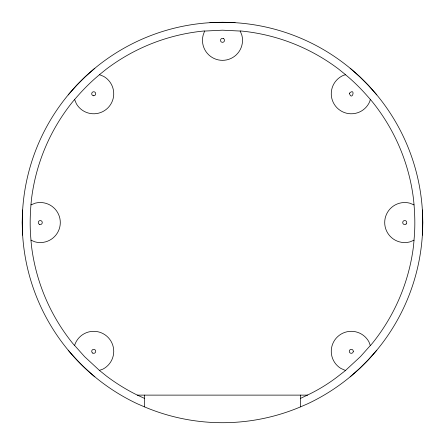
<?xml version="1.0" encoding="UTF-8"?>
<svg xmlns="http://www.w3.org/2000/svg" width="445" height="445" viewBox="0 0 445 445"><rect width="100%" height="100%" fill="white"/><g stroke="black" fill="none" stroke-linecap="round" stroke-linejoin="round"><path stroke-width="0.67" d="M22.645 209.973L22.25 222.544L22.645 235.121M422.355 235.121L422.75 222.544L422.355 209.973M99.541 74.682C90.713 81.908 82.703 90.085 75.283 98.729L72.524 101.966A192.44 192.44 0 0 0 31.506 198.982C30.088 212.654 29.609 226.477 31.017 240.178M413.984 240.205C415.396 226.444 414.912 212.554 413.472 198.815A192.44 192.44 0 0 0 372.376 101.838L369.717 98.729C362.319 90.107 354.331 81.952 345.537 74.743M370.318 99.441L369.789 101.421A20.025 20.025 0 0 1 337.126 107.918A20.025 20.025 0 0 1 343.623 75.261L345.615 74.727L338.406 68.925A192.44 192.44 0 0 0 240.172 30.922L241.841 35.138A20.025 20.025 0 0 1 222.5 60.342A20.025 20.025 0 0 1 203.159 35.138L204.661 30.933A192.44 192.44 0 0 0 106.461 69.025L99.474 74.654L103.724 76.418A20.025 20.025 0 0 1 107.874 107.918A20.025 20.025 0 0 1 76.373 103.774L74.61 99.524M370.323 345.537L360.406 356.656L345.465 370.485M68.207 94.902L76.523 85.468L85.418 76.568L94.857 68.252M376.793 350.193L368.477 359.627L359.582 368.521L350.143 376.843M300.598 398.347L310.054 393.831A169.178 169.178 0 0 0 336.754 377.31L345.515 370.507L340.748 368.36A20.025 20.025 0 0 1 337.566 336.748A20.025 20.025 0 0 1 368.927 341.855L370.351 345.615L372.476 343.128A192.44 192.44 0 0 0 413.494 246.113L414.039 240.178L409.912 241.891A20.025 20.025 0 0 1 384.703 222.544A20.025 20.025 0 0 1 409.912 203.204L414.039 204.911M300.598 406.841L307.762 403.737A200.25 200.25 0 0 0 379.435 98.161A200.25 200.25 0 0 0 65.565 98.161A200.25 200.25 0 0 0 137.238 403.737L144.403 406.841A200.155 200.155 0 0 0 300.598 406.841L300.598 395.121M30.966 204.878L35.383 203.126A20.025 20.025 0 0 1 60.298 222.845A20.025 20.025 0 0 1 34.799 241.807L30.955 240.15L31.528 246.28A192.44 192.44 0 0 0 72.624 343.256L74.588 345.548L74.66 345.17A20.025 20.025 0 0 1 106.7 336.092A20.025 20.025 0 0 1 102.828 369.166L99.402 370.385L84.595 356.656L74.61 345.448M204.85 31.055L222.5 30.182L240.15 31.055M209.929 22.689L222.5 22.294L235.071 22.689M137.394 395.121L307.606 395.121M144.403 398.342L136.799 394.849A192.44 192.44 0 0 1 106.594 376.17L99.402 370.385M350.143 68.252L359.582 76.568L368.477 85.468L376.793 94.902M94.857 376.843C85.223 368.738 76.29 359.844 68.207 350.193M144.403 395.121L144.403 406.841M349.353 93.239C352.078 101.938 356.067 87.07 349.353 93.239M353.291 351.333L353.219 351.85A2.002 2.002 0 0 1 349.553 352.334L349.353 351.85A2.002 2.002 0 0 1 351.027 349.347A2.002 2.002 0 0 1 353.291 351.333M406.146 223.963L405.729 224.28A2.002 2.002 0 0 1 403.087 223.696A2.002 2.002 0 0 1 403.443 221.015A2.002 2.002 0 0 1 406.146 221.132L406.463 221.543A2.002 2.002 0 0 1 406.146 223.963M93.711 95.764L93.194 95.692A2.002 2.002 0 0 1 91.976 92.76A2.002 2.002 0 0 1 95.13 92.343L95.447 92.76A2.002 2.002 0 0 1 93.711 95.764M223.501 38.587L223.017 38.387A2.002 2.002 0 0 0 220.764 41.318L221.082 41.735A2.002 2.002 0 0 0 224.091 41.541A2.002 2.002 0 0 0 223.501 38.587M92.71 353.069A2.002 2.002 0 0 0 95.714 351.333A2.002 2.002 0 0 0 92.71 349.598A2.002 2.002 0 0 0 92.71 353.069M39.271 224.28A2.002 2.002 0 0 0 42.275 222.544A2.002 2.002 0 0 0 39.271 220.815A2.002 2.002 0 0 0 39.271 224.28"/></g></svg>
